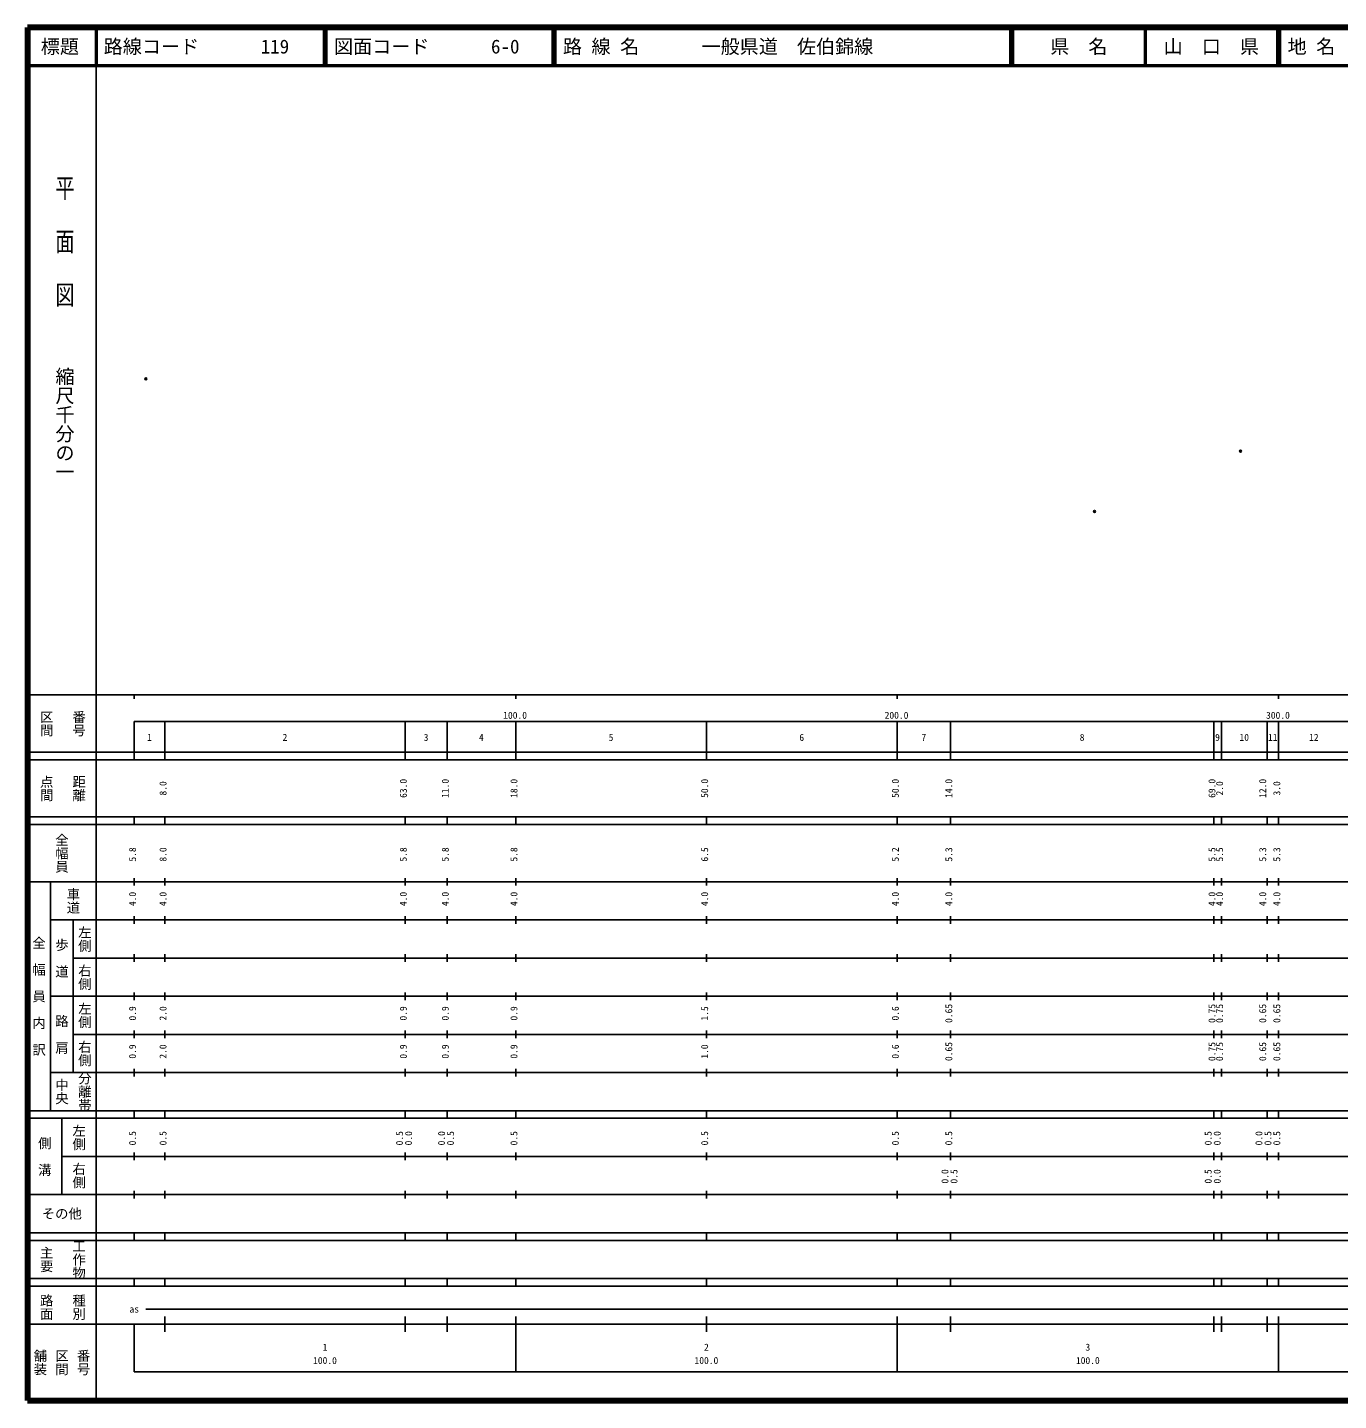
# Model space of a CAD drawing. Units: millimetres on the paper. Extents: x 40 to 680, y 20 to 380.
# Drawn here: x 40 to 383.7, y 20 to 380 of the extents above; entities that cross this region are included whole.
import ezdxf
from ezdxf.enums import TextEntityAlignment as Align

# ---------------------------------------------------------------- set-up
doc = ezdxf.new("R2010")
doc.units = ezdxf.units.MM
doc.header["$PDMODE"] = 32
doc.header["$PDSIZE"] = 0.5
doc.layers.add('M-OTRS', color=6, linetype='Continuous')
doc.layers.add('M-TTL-TXT', color=7, linetype='Continuous')
for name, color, linetype, lineweight in [('M-TTL', 2, 'Continuous', 140), ('M-TTL-BAND', 7, 'Continuous', 25), ('M-TTL-LINE', 7, 'Continuous', 50)]:
    doc.layers.add(name, color=color, linetype=linetype, lineweight=lineweight)
doc.styles.add('@ＭＳ ゴシック', font='')
doc.styles.add('ＭＳ ゴシック', font='')
doc.styles.get('@ＭＳ ゴシック').set_extended_font_data('@MS Gothic')
doc.styles.get('ＭＳ ゴシック').set_extended_font_data('MS Gothic')

msp = doc.modelspace()

# ---------------------------------------------------------------- linework, layer by layer
at = {"layer": 'M-OTRS'}
for p in [(71.044, 287.853), (358.046, 268.92), (319.777, 253.115)]:
    msp.add_point(p, dxfattribs=at)
at = {"layer": 'M-TTL'}
for p, q in [((40, 380), (40, 20)), ((680, 380), (40, 380)), ((40, 20), (680, 20))]:
    msp.add_line(p, q, dxfattribs=at)
at = {"layer": 'M-TTL-BAND'}
for p, q in [((58, 370), (58, 20)), ((40, 205), (579, 205)), ((68, 205), (68, 204)), ((168, 205), (168, 204)), ((268, 205), (268, 204)), ((368, 205), (368, 204)), ((68, 198), (579, 198)), ((68, 198), (68, 188)), ((76, 188), (76, 198)), ((139, 188), (139, 198)), ((150, 188), (150, 198)), ((168, 188), (168, 198)), ((218, 188), (218, 198)), ((268, 188), (268, 198)), ((282, 188), (282, 198)), ((351, 188), (351, 198)), ((353, 188), (353, 198)), ((365, 188), (365, 198)), ((368, 188), (368, 198)), ((40, 190), (579, 190)), ((40, 188), (579, 188)), ((40, 173), (579, 173)), ((68, 171), (68, 173)), ((76, 171), (76, 173)), ((139, 171), (139, 173)), ((150, 171), (150, 173)), ((168, 171), (168, 173)), ((218, 171), (218, 173)), ((268, 171), (268, 173)), ((282, 171), (282, 173)), ((351, 171), (351, 173)), ((353, 171), (353, 173)), ((365, 171), (365, 173)), ((368, 171), (368, 173)), ((40, 171), (579, 171)), ((40, 156), (579, 156)), ((46, 96), (46, 156)), ((68, 155), (68, 157)), ((76, 155), (76, 157)), ((139, 155), (139, 157)), ((150, 155), (150, 157)), ((168, 155), (168, 157)), ((218, 155), (218, 157)), ((268, 155), (268, 157)), ((282, 155), (282, 157)), ((351, 155), (351, 157)), ((353, 155), (353, 157)), ((365, 155), (365, 157)), ((368, 155), (368, 157)), ((46, 146), (579, 146)), ((52, 146), (52, 106)), ((68, 145), (68, 147)), ((76, 145), (76, 147)), ((139, 145), (139, 147)), ((150, 145), (150, 147)), ((168, 145), (168, 147)), ((218, 145), (218, 147)), ((268, 145), (268, 147)), ((282, 145), (282, 147)), ((351, 145), (351, 147)), ((353, 145), (353, 147)), ((365, 145), (365, 147)), ((368, 145), (368, 147)), ((68, 135), (68, 137)), ((76, 135), (76, 137)), ((139, 135), (139, 137)), ((150, 135), (150, 137)), ((168, 135), (168, 137)), ((218, 135), (218, 137)), ((268, 135), (268, 137)), ((282, 135), (282, 137)), ((351, 135), (351, 137)), ((353, 135), (353, 137)), ((365, 135), (365, 137)), ((368, 135), (368, 137)), ((52, 136), (579, 136)), ((46, 126), (579, 126)), ((68, 125), (68, 127)), ((76, 125), (76, 127)), ((139, 125), (139, 127)), ((150, 125), (150, 127)), ((168, 125), (168, 127)), ((218, 125), (218, 127)), ((268, 125), (268, 127)), ((282, 125), (282, 127)), ((351, 125), (351, 127)), ((353, 125), (353, 127)), ((365, 125), (365, 127)), ((368, 125), (368, 127)), ((52, 116), (579, 116)), ((68, 115), (68, 117)), ((76, 115), (76, 117)), ((139, 115), (139, 117)), ((150, 115), (150, 117)), ((168, 115), (168, 117)), ((218, 115), (218, 117)), ((268, 115), (268, 117)), ((282, 115), (282, 117)), ((351, 115), (351, 117)), ((353, 115), (353, 117)), ((365, 115), (365, 117)), ((368, 115), (368, 117)), ((46, 106), (579, 106)), ((68, 105), (68, 107)), ((76, 105), (76, 107)), ((139, 105), (139, 107)), ((150, 105), (150, 107)), ((168, 105), (168, 107)), ((218, 105), (218, 107)), ((268, 105), (268, 107)), ((282, 105), (282, 107)), ((351, 105), (351, 107)), ((353, 105), (353, 107)), ((365, 105), (365, 107)), ((368, 105), (368, 107)), ((40, 96), (579, 96)), ((40, 94), (579, 94)), ((49, 94), (49, 74)), ((68, 94), (68, 96)), ((76, 94), (76, 96)), ((139, 94), (139, 96)), ((150, 94), (150, 96)), ((168, 94), (168, 96)), ((218, 94), (218, 96)), ((268, 94), (268, 96)), ((282, 94), (282, 96)), ((351, 94), (351, 96)), ((353, 94), (353, 96)), ((365, 94), (365, 96)), ((368, 94), (368, 96)), ((49, 84), (579, 84)), ((68, 83), (68, 85)), ((76, 83), (76, 85)), ((139, 83), (139, 85)), ((150, 83), (150, 85)), ((168, 83), (168, 85)), ((218, 83), (218, 85)), ((268, 83), (268, 85)), ((282, 83), (282, 85)), ((351, 83), (351, 85)), ((353, 83), (353, 85)), ((365, 83), (365, 85)), ((368, 83), (368, 85)), ((40, 74), (579, 74)), ((68, 73), (68, 75)), ((76, 73), (76, 75)), ((139, 73), (139, 75)), ((150, 73), (150, 75)), ((168, 73), (168, 75)), ((218, 73), (218, 75)), ((268, 73), (268, 75)), ((282, 73), (282, 75)), ((351, 73), (351, 75)), ((353, 73), (353, 75)), ((365, 73), (365, 75)), ((368, 73), (368, 75)), ((40, 64), (579, 64)), ((40, 62), (579, 62)), ((68, 62), (68, 64)), ((76, 62), (76, 64)), ((139, 62), (139, 64)), ((150, 62), (150, 64)), ((168, 62), (168, 64)), ((218, 62), (218, 64)), ((268, 62), (268, 64)), ((282, 62), (282, 64)), ((351, 62), (351, 64)), ((353, 62), (353, 64)), ((365, 62), (365, 64)), ((368, 62), (368, 64)), ((40, 52), (579, 52)), ((68, 50), (68, 52)), ((76, 50), (76, 52)), ((139, 50), (139, 52)), ((150, 50), (150, 52)), ((168, 50), (168, 52)), ((218, 50), (218, 52)), ((268, 50), (268, 52)), ((282, 50), (282, 52)), ((351, 50), (351, 52)), ((353, 50), (353, 52)), ((365, 50), (365, 52)), ((368, 50), (368, 52)), ((40, 50), (579, 50)), ((71, 44), (565, 44)), ((40, 40), (579, 40)), ((68, 40), (68, 27.5)), ((76, 38), (76, 42)), ((139, 38), (139, 42)), ((150, 38), (150, 42)), ((168, 27.5), (168, 42)), ((218, 38), (218, 42)), ((268, 27.5), (268, 42)), ((282, 38), (282, 42)), ((351, 38), (351, 42)), ((353, 38), (353, 42)), ((365, 38), (365, 42)), ((368, 27.5), (368, 42)), ((68, 27.5), (579, 27.5))]:
    msp.add_line(p, q, dxfattribs=at)
at = {"layer": 'M-TTL-LINE'}
for p, q in [((58, 380), (58, 370)), ((117.75, 380), (117.75, 370)), ((118.25, 380), (118.25, 370)), ((177.75, 380), (177.75, 370)), ((178.25, 380), (178.25, 370)), ((297.75, 380), (297.75, 370)), ((298.25, 380), (298.25, 370)), ((333, 380), (333, 370)), ((367.75, 380), (367.75, 370)), ((368.25, 380), (368.25, 370)), ((40, 370), (680, 370))]:
    msp.add_line(p, q, dxfattribs=at)

# ---------------------------------------------------------------- texts
at = {"layer": 'M-TTL-BAND', "style": '@ＭＳ ゴシック', "width": 1.4}
msp.add_text('平  面  図', height=3.666, rotation=270, dxfattribs=at).set_placement((49.777, 306.475), align=Align.MIDDLE_RIGHT)
at = {"layer": 'M-TTL-BAND', "style": '@ＭＳ ゴシック'}
msp.add_text('縮尺千分の一', height=3.666, rotation=270, dxfattribs=at).set_placement((49.777, 261.03), align=Align.MIDDLE_RIGHT)
for s, p in [('区間', (45, 197.5)), ('番号', (53.5, 197.5)), ('点間', (45, 180.5)), ('距離', (53.5, 180.5)), ('全幅員', (49, 163.5)), ('車道', (52, 151)), ('左側', (55, 141)), ('全\u3000幅\u3000員\u3000内\u3000訳', (43, 126)), ('歩\u3000道', (49, 136)), ('右側', (55, 131)), ('左側', (55, 121)), ('路\u3000肩', (49, 116)), ('右側', (55, 111)), ('分離帯', (55, 101)), ('中央', (49, 101)), ('左側', (53.5, 89)), ('側\u3000溝', (44.5, 84)), ('右側', (53.5, 79)), ('工作物', (53.5, 57)), ('主要', (45, 57)), ('路面', (45, 44.5)), ('種別', (53.5, 44.5)), ('舗装', (43.333, 30)), ('区間', (49, 30)), ('番号', (54.667, 30))]:
    msp.add_text(s, height=2.566, rotation=270, dxfattribs=at).set_placement(p, align=Align.MIDDLE_CENTER)
at = {"layer": 'M-TTL-BAND', "style": 'ＭＳ ゴシック'}
for s, p in [('100.0', (167.844, 198.195)), ('200.0', (267.844, 198.195)), ('300.0', (367.844, 198.195)), ('1', (72, 192.405)), ('2', (107.5, 192.405)), ('3', (144.5, 192.405)), ('4', (159, 192.405)), ('5', (193, 192.405)), ('6', (243, 192.405)), ('7', (275, 192.405)), ('8', (316.5, 192.405)), ('9', (352, 192.405)), ('10', (359, 192.405)), ('11', (366.5, 192.405)), ('12', (377.25, 192.405)), ('as', (68, 42.5)), ('1', (118, 32.523)), ('2', (218, 32.523)), ('3', (318, 32.523)), ('100.0', (118, 29.033)), ('100.0', (218, 29.033)), ('100.0', (318, 29.033))]:
    msp.add_text(s, height=1.833, dxfattribs=at).set_placement(p, align=Align.BOTTOM_CENTER)
for s, p in [('8.0', (77, 180.5)), ('63.0', (140, 180.5)), ('11.0', (151, 180.5)), ('18.0', (169, 180.5)), ('50.0', (219, 180.5)), ('50.0', (269, 180.5)), ('14.0', (283, 180.5)), ('69.0', (352, 180.5)), ('2.0', (354, 180.5)), ('12.0', (365.306, 180.5)), ('3.0', (369, 180.5)), ('5.8', (69, 163.174)), ('8.0', (77, 163.174)), ('5.8', (140, 163.174)), ('5.8', (151, 163.174)), ('5.8', (169, 163.174)), ('6.5', (219, 163.174)), ('5.2', (269, 163.174)), ('5.3', (283, 163.174)), ('5.5', (352, 163.174)), ('5.5', (354, 163.174)), ('5.3', (365.306, 163.174)), ('5.3', (369, 163.174)), ('4.0', (69, 151.5)), ('4.0', (77, 151.5)), ('4.0', (140, 151.5)), ('4.0', (151, 151.5)), ('4.0', (169, 151.5)), ('4.0', (219, 151.5)), ('4.0', (269, 151.5)), ('4.0', (283, 151.5)), ('4.0', (352, 151.5)), ('4.0', (354, 151.5)), ('4.0', (365.306, 151.5)), ('4.0', (369, 151.5)), ('0.9', (69, 121.5)), ('2.0', (77, 121.5)), ('0.9', (140, 121.5)), ('0.9', (151, 121.5)), ('0.9', (169, 121.5)), ('1.5', (219, 121.5)), ('0.6', (269, 121.5)), ('0.65', (283, 121.5)), ('0.75', (352, 121.5)), ('0.75', (354, 121.5)), ('0.65', (365.306, 121.5)), ('0.65', (369, 121.5)), ('0.9', (69, 111.5)), ('2.0', (77, 111.5)), ('0.9', (140, 111.5)), ('0.9', (151, 111.5)), ('0.9', (169, 111.5)), ('1.0', (219, 111.5)), ('0.6', (269, 111.5)), ('0.65', (283, 111.5)), ('0.75', (352, 111.5)), ('0.75', (354, 111.5)), ('0.65', (365.306, 111.5)), ('0.65', (369, 111.5)), ('0.5', (69, 88.764)), ('0.5', (77, 88.764)), ('0.5', (139, 88.764)), ('0.0', (141.37, 88.764)), ('0.0', (150, 88.764)), ('0.5', (152.37, 88.764)), ('0.5', (169, 88.764)), ('0.5', (219, 88.764)), ('0.5', (269, 88.764)), ('0.5', (283, 88.764)), ('0.5', (351, 88.764)), ('0.0', (353.37, 88.764)), ('0.0', (364.306, 88.764)), ('0.5', (366.676, 88.764)), ('0.5', (369, 88.764)), ('0.0', (282, 78.764)), ('0.5', (284.37, 78.764)), ('0.5', (351, 78.764)), ('0.0', (353.37, 78.764))]:
    msp.add_text(s, height=1.833, rotation=90, dxfattribs=at).set_placement(p, align=Align.BOTTOM_CENTER)
msp.add_text('その他', height=2.566, dxfattribs=at).set_placement((49, 69), align=Align.MIDDLE_CENTER)
at = {"layer": 'M-TTL-TXT', "style": 'ＭＳ ゴシック'}
for s, p in [('標題', (48.5, 375)), ('県\u3000名', (315.625, 375)), ('山\u3000口\u3000県', (350.375, 375))]:
    msp.add_text(s, height=3.666, dxfattribs=at).set_placement(p, align=Align.MIDDLE_CENTER)
for s, p in [('路線コード', (60, 375)), ('119', (101.142, 375)), ('図面コード', (120.38, 375)), ('6-0', (161.521, 375)), ('路 線 名', (180.38, 375)), ('一般県道\u3000佐伯錦線', (216.734, 375)), ('地 名', (370.38, 375))]:
    msp.add_text(s, height=3.666, dxfattribs=at).set_placement(p, align=Align.MIDDLE_LEFT)

doc.saveas('drawing.dxf')
